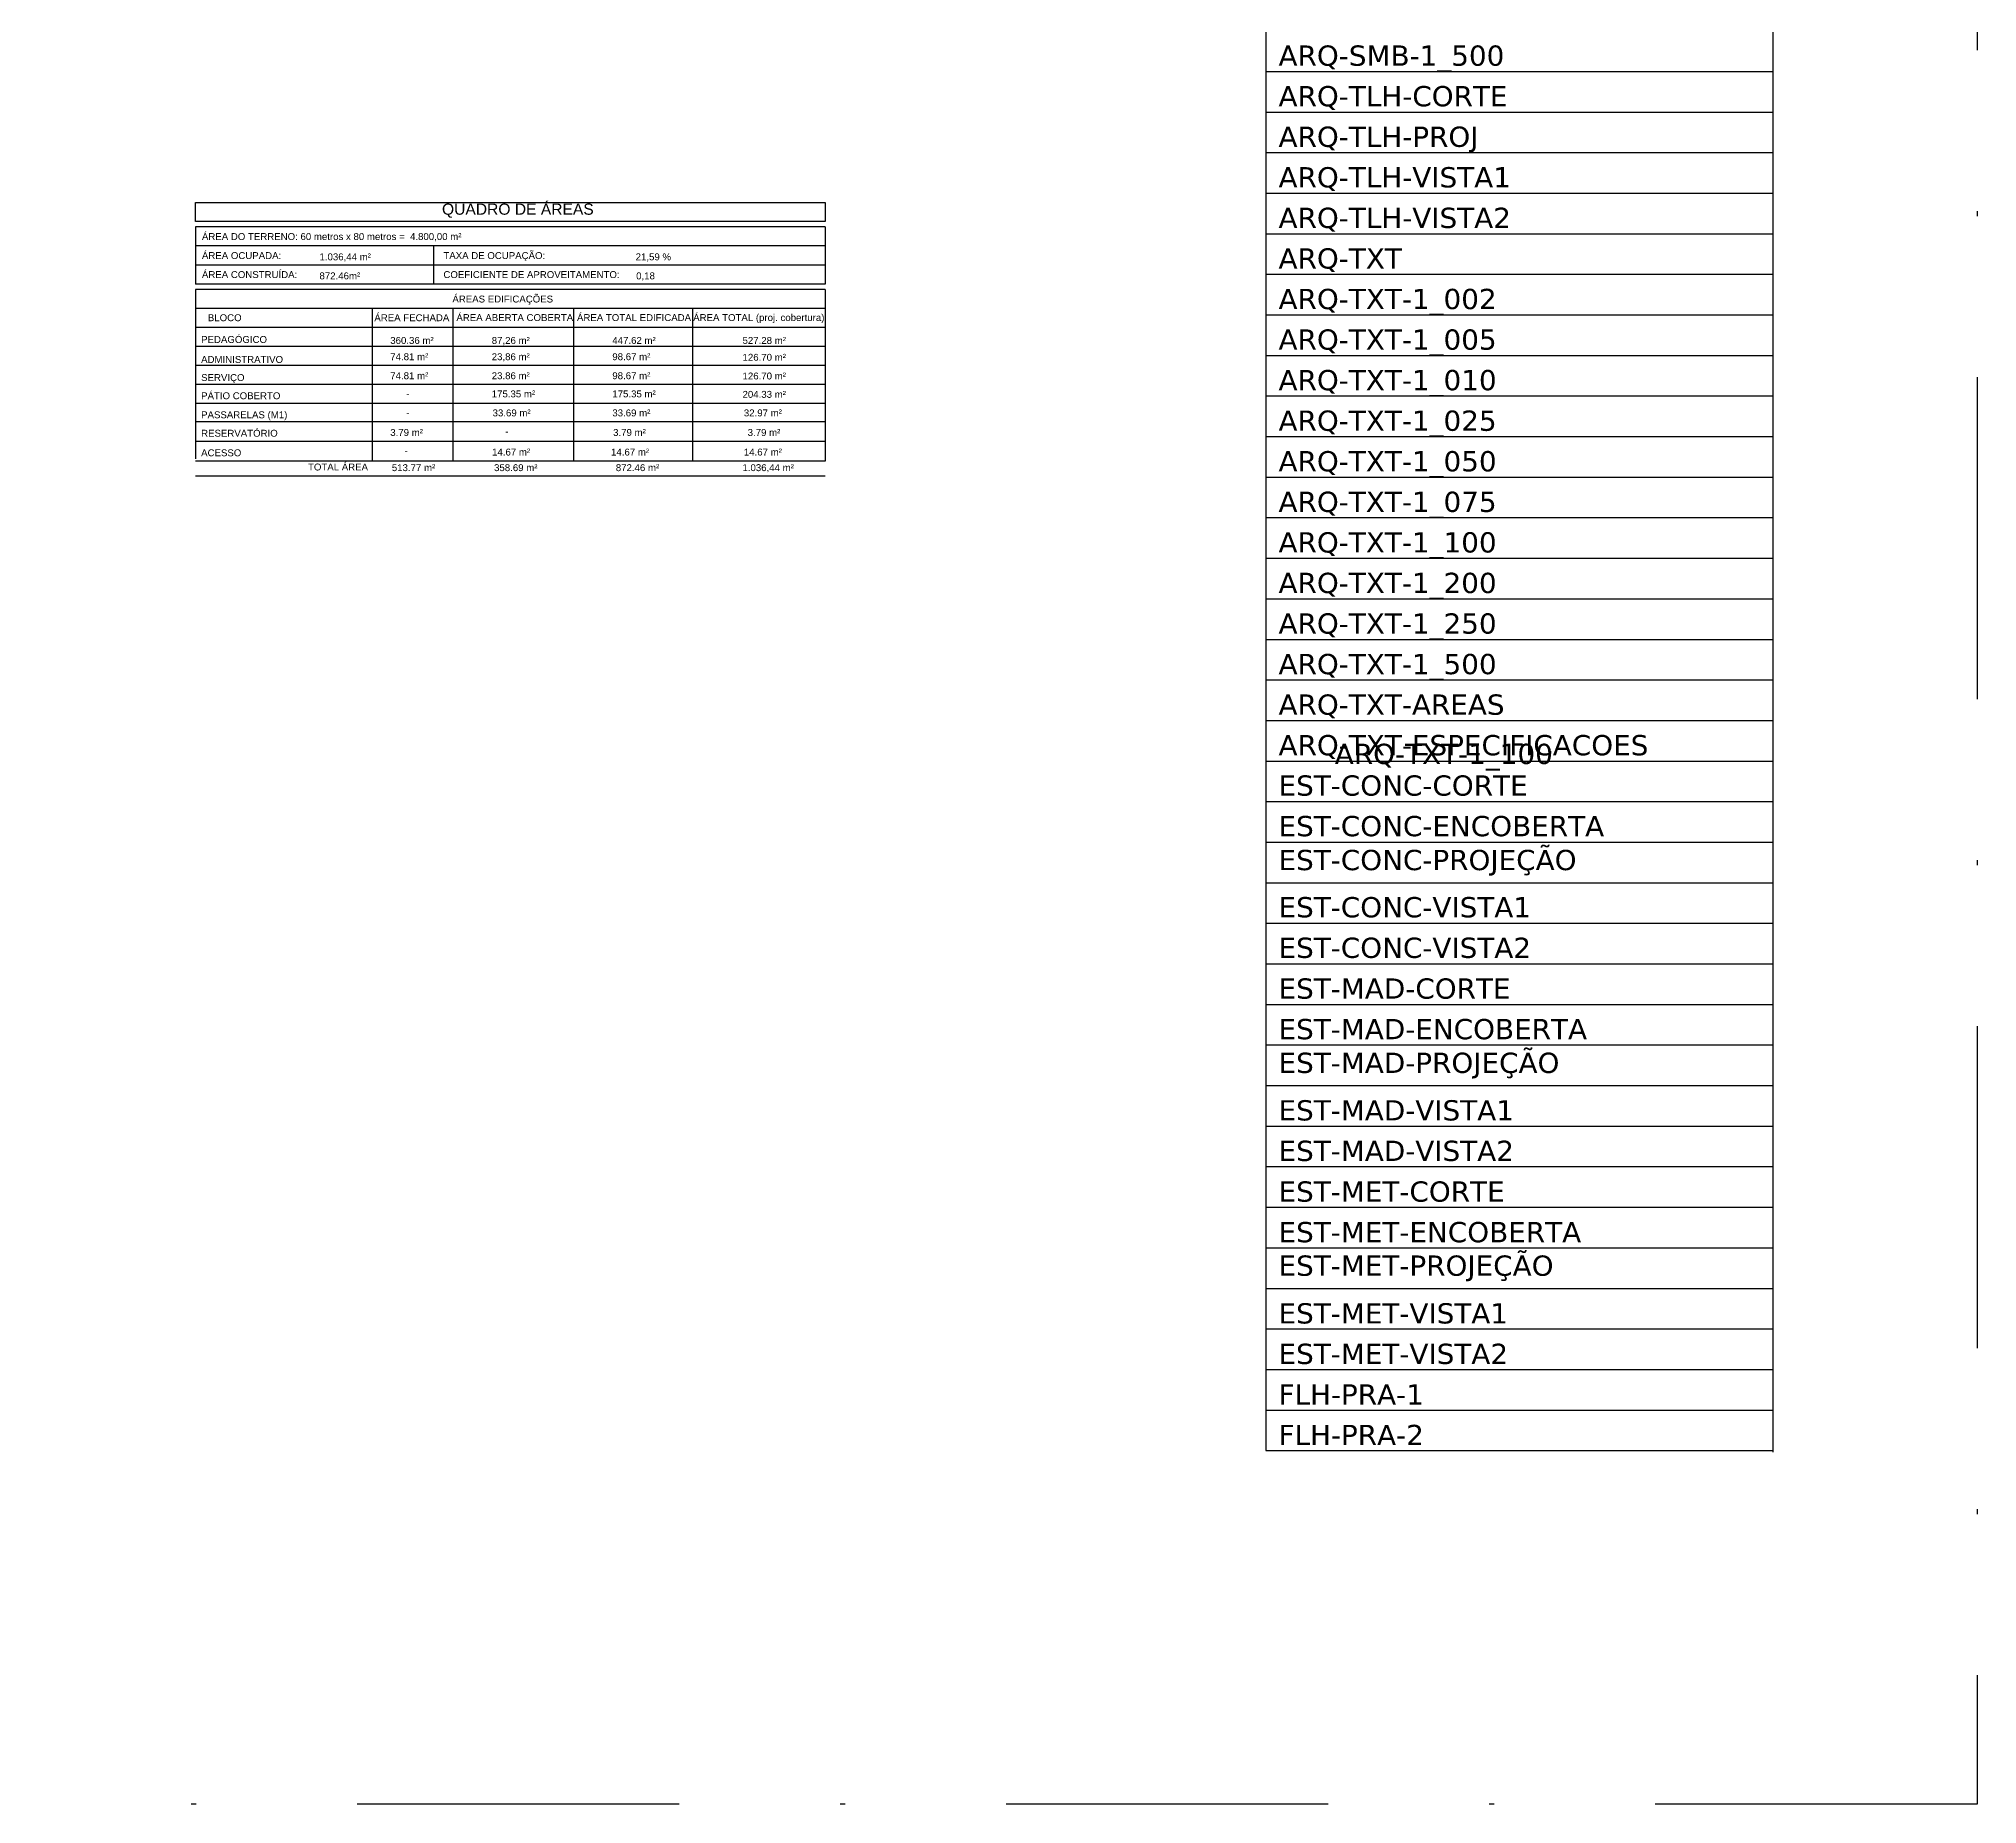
# Model space of a CAD drawing. Header units: millimetres. Extents: x 276 to 399, y 18 to 110.
# Drawn here: x 360.49 to 398.71, y 17.53 to 52.35 of the extents above; entities that cross this region are included whole.
import ezdxf

# ---------------------------------------------------------------- set-up
doc = ezdxf.new("R2010")
doc.units = ezdxf.units.MM
doc.header["$LTSCALE"] = 0.005
doc.linetypes.add('DASHDOT', pattern=[25.4, 12.7, -6.35, 0, -6.35])
doc.linetypes.add('TRAÇO-2PTOS_P', pattern=[0.625, 0.25, -0.125, 0, -0.125, 0, -0.125])
doc.layers.get('0').update_dxf_attribs({"linetype": 'CONTINUOUS'})
for name, color, linetype in [('ARQ-SMB-1_100', 1, 'CONTINUOUS'), ('ARQ-SMB-1_500', 1, 'CONTINUOUS'), ('ARQ-TLH-CORTE', 4, 'CONTINUOUS'), ('ARQ-TLH-PROJ', 8, 'TRAÇO-2PTOS_P'), ('ARQ-TLH-VISTA1', 2, 'CONTINUOUS'), ('ARQ-TLH-VISTA2', 1, 'CONTINUOUS'), ('ARQ-TXT', 2, 'CONTINUOUS'), ('ARQ-TXT-1_002', 2, 'CONTINUOUS'), ('ARQ-TXT-1_005', 2, 'CONTINUOUS'), ('ARQ-TXT-1_010', 2, 'CONTINUOUS'), ('ARQ-TXT-1_025', 6, 'CONTINUOUS'), ('ARQ-TXT-1_050', 2, 'CONTINUOUS'), ('ARQ-TXT-1_075', 2, 'CONTINUOUS'), ('ARQ-TXT-1_100', 2, 'CONTINUOUS'), ('ARQ-TXT-1_200', 2, 'CONTINUOUS'), ('ARQ-TXT-1_250', 2, 'CONTINUOUS'), ('ARQ-TXT-1_500', 2, 'CONTINUOUS'), ('ARQ-TXT-AREAS', 2, 'CONTINUOUS'), ('ARQ-TXT-ESPECIFICACOES', 2, 'CONTINUOUS'), ('EST-CONC-CORTE', 6, 'CONTINUOUS'), ('EST-CONC-ENCOBERTA', 9, 'CONTINUOUS'), ('EST-CONC-PROJEÇÃO', 252, 'CONTINUOUS'), ('EST-CONC-VISTA1', 3, 'CONTINUOUS'), ('EST-CONC-VISTA2', 2, 'CONTINUOUS'), ('EST-MAD-CORTE', 4, 'CONTINUOUS'), ('EST-MAD-ENCOBERTA', 9, 'CONTINUOUS'), ('EST-MAD-PROJEÇÃO', 251, 'CONTINUOUS'), ('EST-MAD-VISTA1', 2, 'CONTINUOUS'), ('EST-MAD-VISTA2', 1, 'CONTINUOUS'), ('EST-MET-CORTE', 5, 'CONTINUOUS'), ('EST-MET-ENCOBERTA', 9, 'CONTINUOUS'), ('EST-MET-PROJEÇÃO', 253, 'CONTINUOUS'), ('EST-MET-VISTA1', 1, 'CONTINUOUS'), ('EST-MET-VISTA2', 8, 'CONTINUOUS'), ('FLH-PRA-01', 1, 'CONTINUOUS'), ('FLH-PRA-02', 6, 'CONTINUOUS'), ('PAREDE2', 140, 'CONTINUOUS')]:
    doc.layers.add(name, color=color, linetype=linetype)
doc.styles.get("Standard").update_dxf_attribs({"font": 'simplex.shx'})
doc.styles.add('STYLE1', font='arial.ttf', dxfattribs={"height": 0.2})

msp = doc.modelspace()

# ---------------------------------------------------------------- linework, layer by layer
at = {"color": 251}
for p, q in [((384.685, 96.505), (384.685, 24.505)), ((394.685, 96.505), (394.685, 24.472)), ((384.685, 51.705), (394.685, 51.705)), ((384.685, 50.905), (394.685, 50.905)), ((384.685, 50.105), (394.685, 50.105)), ((384.685, 49.305), (394.685, 49.305)), ((384.685, 48.505), (394.685, 48.505)), ((384.685, 47.705), (394.685, 47.705)), ((384.685, 46.905), (394.685, 46.905)), ((384.685, 46.105), (394.685, 46.105)), ((384.685, 45.305), (394.685, 45.305)), ((384.685, 44.505), (394.685, 44.505)), ((384.685, 43.705), (394.685, 43.705)), ((384.685, 42.905), (394.685, 42.905)), ((384.685, 42.105), (394.685, 42.105)), ((384.685, 41.305), (394.685, 41.305)), ((384.685, 40.505), (394.685, 40.505)), ((384.685, 39.705), (394.685, 39.705)), ((384.685, 38.905), (394.685, 38.905)), ((384.685, 38.105), (394.685, 38.105)), ((384.685, 37.305), (394.685, 37.305)), ((384.685, 36.505), (394.685, 36.505)), ((384.685, 35.705), (394.685, 35.705)), ((384.685, 34.905), (394.685, 34.905)), ((384.685, 34.105), (394.685, 34.105)), ((384.685, 33.305), (394.685, 33.305)), ((384.685, 32.505), (394.685, 32.505)), ((384.685, 31.705), (394.685, 31.705)), ((384.685, 30.905), (394.685, 30.905)), ((384.685, 30.105), (394.685, 30.105)), ((384.685, 29.305), (394.685, 29.305)), ((384.685, 28.505), (394.685, 28.505)), ((384.685, 27.705), (394.685, 27.705)), ((384.685, 26.905), (394.685, 26.905)), ((384.685, 26.105), (394.685, 26.105)), ((384.685, 25.305), (394.685, 25.305)), ((384.685, 24.505), (394.685, 24.505))]:
    msp.add_line(p, q, dxfattribs=at)
at = {"linetype": 'DASHDOT', "ltscale": 100}
msp.add_lwpolyline([(276.105, 109.673), (398.714, 109.673), (398.714, 17.53), (276.105, 17.53)], close=True, dxfattribs=at)
at = {"layer": 'ARQ-SMB-1_100', "color": 1}
for p, q in [((375.997, 48.638), (363.579, 48.638)), ((363.579, 48.638), (363.579, 47.513)), ((375.997, 48.638), (375.997, 47.513)), ((375.997, 48.263), (363.579, 48.263)), ((368.273, 48.263), (368.273, 47.513)), ((375.997, 47.888), (363.579, 47.888)), ((375.997, 47.513), (363.579, 47.513)), ((375.997, 47.406), (363.579, 47.406)), ((363.579, 47.406), (363.579, 44.064)), ((375.997, 47.406), (375.997, 44.02)), ((375.997, 47.031), (363.579, 47.031)), ((367.063, 47.031), (367.063, 44.02)), ((368.654, 47.031), (368.654, 44.02)), ((371.032, 47.031), (371.032, 44.02)), ((373.378, 47.031), (373.378, 44.02)), ((375.997, 46.656), (363.579, 46.656)), ((375.997, 46.281), (363.579, 46.281)), ((375.997, 45.906), (363.579, 45.906)), ((375.997, 45.531), (363.579, 45.531)), ((375.997, 45.156), (363.579, 45.156)), ((375.997, 44.792), (363.579, 44.792)), ((375.997, 44.406), (363.579, 44.406)), ((375.997, 44.02), (363.579, 44.02)), ((375.997, 43.722), (363.579, 43.722))]:
    msp.add_line(p, q, dxfattribs=at)
msp.add_lwpolyline([(363.579, 49.12), (375.997, 49.12), (375.997, 48.745), (363.579, 48.745), (363.579, 49.12)], dxfattribs=at)

# ---------------------------------------------------------------- texts
at = {"layer": 'ARQ-SMB-1_500', "insert": (384.935, 52.218), "char_height": 0.4, "attachment_point": 1}
msp.add_mtext_dynamic_manual_height_columns('{\\fVerdana|b0|i0|c0|p34;ARQ-SMB-1_500}', width=14.41568, gutter_width=12.5, heights=[0], dxfattribs=at)
at = {"layer": 'ARQ-TLH-CORTE', "insert": (384.935, 51.418), "char_height": 0.4, "attachment_point": 1}
msp.add_mtext_dynamic_manual_height_columns('{\\fVerdana|b0|i0|c0|p34;ARQ-TLH-CORTE}', width=14.41568, gutter_width=12.5, heights=[0], dxfattribs=at)
at = {"layer": 'ARQ-TLH-PROJ', "insert": (384.935, 50.618), "char_height": 0.4, "attachment_point": 1}
msp.add_mtext_dynamic_manual_height_columns('{\\fVerdana|b0|i0|c0|p34;ARQ-TLH-PROJ}', width=14.41568, gutter_width=12.5, heights=[0], dxfattribs=at)
at = {"layer": 'ARQ-TLH-VISTA1', "insert": (384.935, 49.818), "char_height": 0.4, "attachment_point": 1}
msp.add_mtext_dynamic_manual_height_columns('{\\fVerdana|b0|i0|c0|p34;ARQ-TLH-VISTA1}', width=14.41568, gutter_width=12.5, heights=[0], dxfattribs=at)
at = {"layer": 'ARQ-TLH-VISTA2', "insert": (384.935, 49.018), "char_height": 0.4, "attachment_point": 1}
msp.add_mtext_dynamic_manual_height_columns('{\\fVerdana|b0|i0|c0|p34;ARQ-TLH-VISTA2}', width=14.41568, gutter_width=12.5, heights=[0], dxfattribs=at)
at = {"layer": 'ARQ-TXT', "insert": (384.935, 48.218), "char_height": 0.4, "attachment_point": 1}
msp.add_mtext_dynamic_manual_height_columns('{\\fVerdana|b0|i0|c0|p34;ARQ-TXT}', width=14.41568, gutter_width=12.5, heights=[0], dxfattribs=at)
at = {"layer": 'ARQ-TXT-1_002', "insert": (384.935, 47.418), "char_height": 0.4, "attachment_point": 1}
msp.add_mtext_dynamic_manual_height_columns('{\\fVerdana|b0|i0|c0|p34;ARQ-TXT-1_002}', width=14.41568, gutter_width=12.5, heights=[0], dxfattribs=at)
at = {"layer": 'ARQ-TXT-1_005', "insert": (384.935, 46.618), "char_height": 0.4, "attachment_point": 1}
msp.add_mtext_dynamic_manual_height_columns('{\\fVerdana|b0|i0|c0|p34;ARQ-TXT-1_005}', width=14.41568, gutter_width=12.5, heights=[0], dxfattribs=at)
at = {"layer": 'ARQ-TXT-1_010', "insert": (384.935, 45.818), "char_height": 0.4, "attachment_point": 1}
msp.add_mtext_dynamic_manual_height_columns('{\\fVerdana|b0|i0|c0|p34;ARQ-TXT-1_010}', width=14.41568, gutter_width=12.5, heights=[0], dxfattribs=at)
at = {"layer": 'ARQ-TXT-1_025', "insert": (384.935, 45.018), "char_height": 0.4, "attachment_point": 1}
msp.add_mtext_dynamic_manual_height_columns('{\\fVerdana|b0|i0|c0|p34;ARQ-TXT-1_025}', width=14.41568, gutter_width=12.5, heights=[0], dxfattribs=at)
at = {"layer": 'ARQ-TXT-1_050', "insert": (384.935, 44.218), "char_height": 0.4, "attachment_point": 1}
msp.add_mtext_dynamic_manual_height_columns('{\\fVerdana|b0|i0|c0|p34;ARQ-TXT-1_050}', width=14.41568, gutter_width=12.5, heights=[0], dxfattribs=at)
at = {"layer": 'ARQ-TXT-1_075', "insert": (384.935, 43.418), "char_height": 0.4, "attachment_point": 1}
msp.add_mtext_dynamic_manual_height_columns('{\\fVerdana|b0|i0|c0|p34;ARQ-TXT-1_075}', width=14.41568, gutter_width=12.5, heights=[0], dxfattribs=at)
at = {"layer": 'ARQ-TXT-1_100', "char_height": 0.13608, "attachment_point": 1, "style": 'STYLE1'}
for s, insert, width in [('{\\C4;ÁREA DO TERRENO: 60 metros x 80 metros =  4.800,00 m²}', (363.704, 48.517), 7.01706), ('{\\C4;ÁREA OCUPADA: }', (363.704, 48.142), 8.61843), ('{\\C4;TAXA DE OCUPAÇÃO: }', (368.466, 48.142), 8.61843), ('{\\C4;ÁREA CONSTRUÍDA: }', (363.704, 47.767), 8.61843), ('{\\C4;COEFICIENTE DE APROVEITAMENTO: }', (368.466, 47.767), 8.61843), ('{\\C4;ÁREAS EDIFICAÇÕES}', (368.643, 47.285), 8.61843), ('{\\C4;BLOCO}', (363.821, 46.916), 8.61843), ('{\\C4;ÁREA FECHADA }', (367.104, 46.916), 8.61843), ('{\\C4;ÁREA ABERTA COBERTA}', (368.722, 46.919), 8.61843), ('{\\C4;ÁREA TOTAL EDIFICADA}', (371.1, 46.919), 8.61843), ('{\\C4;ÁREA TOTAL (proj. cobertura)}', (373.392, 46.919), 8.61843)]:
    msp.add_mtext(s, dxfattribs=dict(at, insert=insert, width=width))
at = {"layer": 'ARQ-TXT-1_100', "attachment_point": 1, "style": 'STYLE1'}
for s, width, insert, char_height in [('1.036,44 m²', 49.48049, (366.022, 48.117), 0.13608), ('21,59 %', 49.48049, (372.257, 48.117), 0.1361), ('872.46m²', 49.48049, (366.022, 47.742), 0.1361), ('0,18', 49.48049, (372.267, 47.742), 0.1361), ('PEDAGÓGICO', 49.48049, (363.688, 46.487), 0.1361), ('360.36 m²', 49.48049, (367.418, 46.468), 0.1361), ('87,26 m²', 49.48049, (369.419, 46.468), 0.1361), ('447.62 m²', 49.48049, (371.797, 46.468), 0.1361), ('527.28 m²', 49.48049, (374.365, 46.468), 0.1361), ('ADMINISTRATIVO', 49.48049, (363.688, 46.093), 0.13608), ('74.81 m²', 49.48049, (367.418, 46.147), 0.1361), ('23,86 m²', 49.48049, (369.419, 46.147), 0.1361), ('98.67 m²', 49.48049, (371.797, 46.147), 0.1361), ('126.70 m²', 49.48049, (374.365, 46.136), 0.1361), ('SERVIÇO', 49.48049, (363.688, 45.736), 0.1361), ('74.81 m²', 49.48049, (367.418, 45.772), 0.1361), ('23.86 m²', 49.48049, (369.419, 45.772), 0.1361), ('98.67 m²', 49.48049, (371.797, 45.772), 0.1361), ('126.70 m²', 49.48049, (374.365, 45.767), 0.1361), ('PÁTIO COBERTO', 49.48049, (363.688, 45.377), 0.13608), ('-', 49.48049, (367.731, 45.414), 0.136), ('175.35 m²', 49.48049, (369.419, 45.414), 0.1361), ('175.35 m²', 49.48049, (371.797, 45.414), 0.1361), ('204.33 m²', 49.48049, (374.365, 45.405), 0.1361), ('PASSARELAS (M1)', 49.48049, (363.688, 45.002), 0.13608), ('-', 49.48049, (367.731, 45.039), 0.136), ('33.69 m²', 49.48049, (369.436, 45.039), 0.1361), ('33.69 m²', 49.48049, (371.797, 45.039), 0.1361), ('32.97 m²', 49.48049, (374.391, 45.039), 0.1361), ('RESERVATÓRIO', 49.48049, (363.688, 44.638), 0.13608), ('3.79 m²', 49.48049, (367.418, 44.653), 0.1361), ('-', 49.48049, (369.688, 44.675), 0.136), ('3.79 m²', 49.48049, (371.813, 44.653), 0.1361), ('3.79 m²', 49.48049, (374.466, 44.653), 0.1361), ('ACESSO', 49.48049, (363.688, 44.252), 0.1361), ('TOTAL ÁREA ', 2.61235, (365.796, 43.972), 0.13608), ('-', 49.48049, (367.7, 44.289), 0.136), ('14.67 m²', 49.48049, (369.426, 44.267), 0.1361), ('14.67 m²', 49.48049, (371.772, 44.267), 0.1361), ('14.67 m²', 49.48049, (374.391, 44.267), 0.1361), ('513.77 m²', 49.48049, (367.449, 43.959), 0.1361), ('358.69 m²', 49.48049, (369.465, 43.959), 0.1361), ('872.46 m²', 49.48049, (371.866, 43.959), 0.1361), ('1.036,44 m²', 49.48049, (374.363, 43.959), 0.13608)]:
    msp.add_mtext_dynamic_manual_height_columns(s, width=width, gutter_width=0.5, heights=[0], dxfattribs=dict(at, insert=insert, char_height=char_height))
at = {"layer": 'ARQ-TXT-1_100', "char_height": 0.4, "attachment_point": 1}
for insert in [(384.935, 42.618), (386.044, 38.446)]:
    msp.add_mtext_dynamic_manual_height_columns('{\\fVerdana|b0|i0|c0|p34;ARQ-TXT-1_100}', width=14.41568, gutter_width=12.5, heights=[0], dxfattribs=dict(at, insert=insert))
at = {"layer": 'ARQ-TXT-1_200', "insert": (384.935, 41.818), "char_height": 0.4, "attachment_point": 1}
msp.add_mtext_dynamic_manual_height_columns('{\\fVerdana|b0|i0|c0|p34;ARQ-TXT-1_200}', width=14.41568, gutter_width=12.5, heights=[0], dxfattribs=at)
at = {"layer": 'ARQ-TXT-1_250', "insert": (384.935, 41.018), "char_height": 0.4, "attachment_point": 1}
msp.add_mtext_dynamic_manual_height_columns('{\\fVerdana|b0|i0|c0|p34;ARQ-TXT-1_250}', width=14.41568, gutter_width=12.5, heights=[0], dxfattribs=at)
at = {"layer": 'ARQ-TXT-1_500', "insert": (384.935, 40.218), "char_height": 0.4, "attachment_point": 1}
msp.add_mtext_dynamic_manual_height_columns('{\\fVerdana|b0|i0|c0|p34;ARQ-TXT-1_500}', width=14.41568, gutter_width=12.5, heights=[0], dxfattribs=at)
at = {"layer": 'ARQ-TXT-AREAS', "insert": (384.935, 39.418), "char_height": 0.4, "attachment_point": 1}
msp.add_mtext_dynamic_manual_height_columns('{\\fVerdana|b0|i0|c0|p34;ARQ-TXT-AREAS}', width=14.41568, gutter_width=12.5, heights=[0], dxfattribs=at)
at = {"layer": 'ARQ-TXT-ESPECIFICACOES', "insert": (384.935, 38.618), "char_height": 0.4, "attachment_point": 1}
msp.add_mtext_dynamic_manual_height_columns('{\\fVerdana|b0|i0|c0|p34;ARQ-TXT-ESPECIFICACOES}', width=14.41568, gutter_width=12.5, heights=[0], dxfattribs=at)
at = {"layer": 'EST-CONC-CORTE', "insert": (384.935, 37.822), "char_height": 0.4, "attachment_point": 1}
msp.add_mtext_dynamic_manual_height_columns('{\\fVerdana|b0|i0|c0|p34;EST-CONC-CORTE}', width=14.41568, gutter_width=12.5, heights=[0], dxfattribs=at)
at = {"layer": 'EST-CONC-ENCOBERTA', "insert": (384.935, 37.022), "char_height": 0.4, "attachment_point": 1}
msp.add_mtext_dynamic_manual_height_columns('{\\fVerdana|b0|i0|c0|p34;EST-CONC-ENCOBERTA}', width=14.41568, gutter_width=12.5, heights=[0], dxfattribs=at)
at = {"layer": 'EST-CONC-PROJEÇÃO', "insert": (384.935, 36.353), "char_height": 0.4, "attachment_point": 1}
msp.add_mtext_dynamic_manual_height_columns('{\\fVerdana|b0|i0|c0|p34;EST-CONC-PROJEÇÃO}', width=14.41568, gutter_width=12.5, heights=[0], dxfattribs=at)
at = {"layer": 'EST-CONC-VISTA1', "insert": (384.935, 35.422), "char_height": 0.4, "attachment_point": 1}
msp.add_mtext_dynamic_manual_height_columns('{\\fVerdana|b0|i0|c0|p34;EST-CONC-VISTA1}', width=14.41568, gutter_width=12.5, heights=[0], dxfattribs=at)
at = {"layer": 'EST-CONC-VISTA2', "insert": (384.935, 34.622), "char_height": 0.4, "attachment_point": 1}
msp.add_mtext_dynamic_manual_height_columns('{\\fVerdana|b0|i0|c0|p34;EST-CONC-VISTA2}', width=14.41568, gutter_width=12.5, heights=[0], dxfattribs=at)
at = {"layer": 'EST-MAD-CORTE', "insert": (384.935, 33.818), "char_height": 0.4, "attachment_point": 1}
msp.add_mtext_dynamic_manual_height_columns('{\\fVerdana|b0|i0|c0|p34;EST-MAD-CORTE}', width=14.41568, gutter_width=12.5, heights=[0], dxfattribs=at)
at = {"layer": 'EST-MAD-ENCOBERTA', "insert": (384.935, 33.018), "char_height": 0.4, "attachment_point": 1}
msp.add_mtext_dynamic_manual_height_columns('{\\fVerdana|b0|i0|c0|p34;EST-MAD-ENCOBERTA}', width=14.41568, gutter_width=12.5, heights=[0], dxfattribs=at)
at = {"layer": 'EST-MAD-PROJEÇÃO', "insert": (384.935, 32.353), "char_height": 0.4, "attachment_point": 1}
msp.add_mtext_dynamic_manual_height_columns('{\\fVerdana|b0|i0|c0|p34;EST-MAD-PROJEÇÃO}', width=14.41568, gutter_width=12.5, heights=[0], dxfattribs=at)
at = {"layer": 'EST-MAD-VISTA1', "insert": (384.935, 31.416), "char_height": 0.4, "attachment_point": 1}
msp.add_mtext_dynamic_manual_height_columns('{\\fVerdana|b0|i0|c0|p34;EST-MAD-VISTA1}', width=14.41568, gutter_width=12.5, heights=[0], dxfattribs=at)
at = {"layer": 'EST-MAD-VISTA2', "insert": (384.935, 30.617), "char_height": 0.4, "attachment_point": 1}
msp.add_mtext_dynamic_manual_height_columns('{\\fVerdana|b0|i0|c0|p34;EST-MAD-VISTA2}', width=14.41568, gutter_width=12.5, heights=[0], dxfattribs=at)
at = {"layer": 'EST-MET-CORTE', "insert": (384.935, 29.814), "char_height": 0.4, "attachment_point": 1}
msp.add_mtext_dynamic_manual_height_columns('{\\fVerdana|b0|i0|c0|p34;EST-MET-CORTE}', width=14.41568, gutter_width=12.5, heights=[0], dxfattribs=at)
at = {"layer": 'EST-MET-ENCOBERTA', "insert": (384.935, 29.014), "char_height": 0.4, "attachment_point": 1}
msp.add_mtext_dynamic_manual_height_columns('{\\fVerdana|b0|i0|c0|p34;EST-MET-ENCOBERTA}', width=14.41568, gutter_width=12.5, heights=[0], dxfattribs=at)
at = {"layer": 'EST-MET-PROJEÇÃO', "insert": (384.935, 28.353), "char_height": 0.4, "attachment_point": 1}
msp.add_mtext_dynamic_manual_height_columns('{\\fVerdana|b0|i0|c0|p34;EST-MET-PROJEÇÃO}', width=14.41568, gutter_width=12.5, heights=[0], dxfattribs=at)
at = {"layer": 'EST-MET-VISTA1', "insert": (384.935, 27.412), "char_height": 0.4, "attachment_point": 1}
msp.add_mtext_dynamic_manual_height_columns('{\\fVerdana|b0|i0|c0|p34;EST-MET-VISTA1}', width=14.41568, gutter_width=12.5, heights=[0], dxfattribs=at)
at = {"layer": 'EST-MET-VISTA2', "insert": (384.935, 26.613), "char_height": 0.4, "attachment_point": 1}
msp.add_mtext_dynamic_manual_height_columns('{\\fVerdana|b0|i0|c0|p34;EST-MET-VISTA2}', width=14.41568, gutter_width=12.5, heights=[0], dxfattribs=at)
at = {"layer": 'FLH-PRA-01', "insert": (384.935, 25.812), "char_height": 0.4, "attachment_point": 1}
msp.add_mtext_dynamic_manual_height_columns('{\\fVerdana|b0|i0|c0|p34;FLH-PRA-1}', width=14.41568, gutter_width=12.5, heights=[0], dxfattribs=at)
at = {"layer": 'FLH-PRA-02', "insert": (384.935, 25.013), "char_height": 0.4, "attachment_point": 1}
msp.add_mtext_dynamic_manual_height_columns('{\\fVerdana|b0|i0|c0|p34;FLH-PRA-2}', width=14.41568, gutter_width=12.5, heights=[0], dxfattribs=at)
at = {"layer": 'PAREDE2', "color": 4, "insert": (368.438, 49.1), "char_height": 0.22032, "width": 8.61843, "attachment_point": 1, "style": 'STYLE1'}
msp.add_mtext('{\\C4;QUADRO DE ÁREAS}', dxfattribs=at)

doc.saveas('drawing.dxf')
